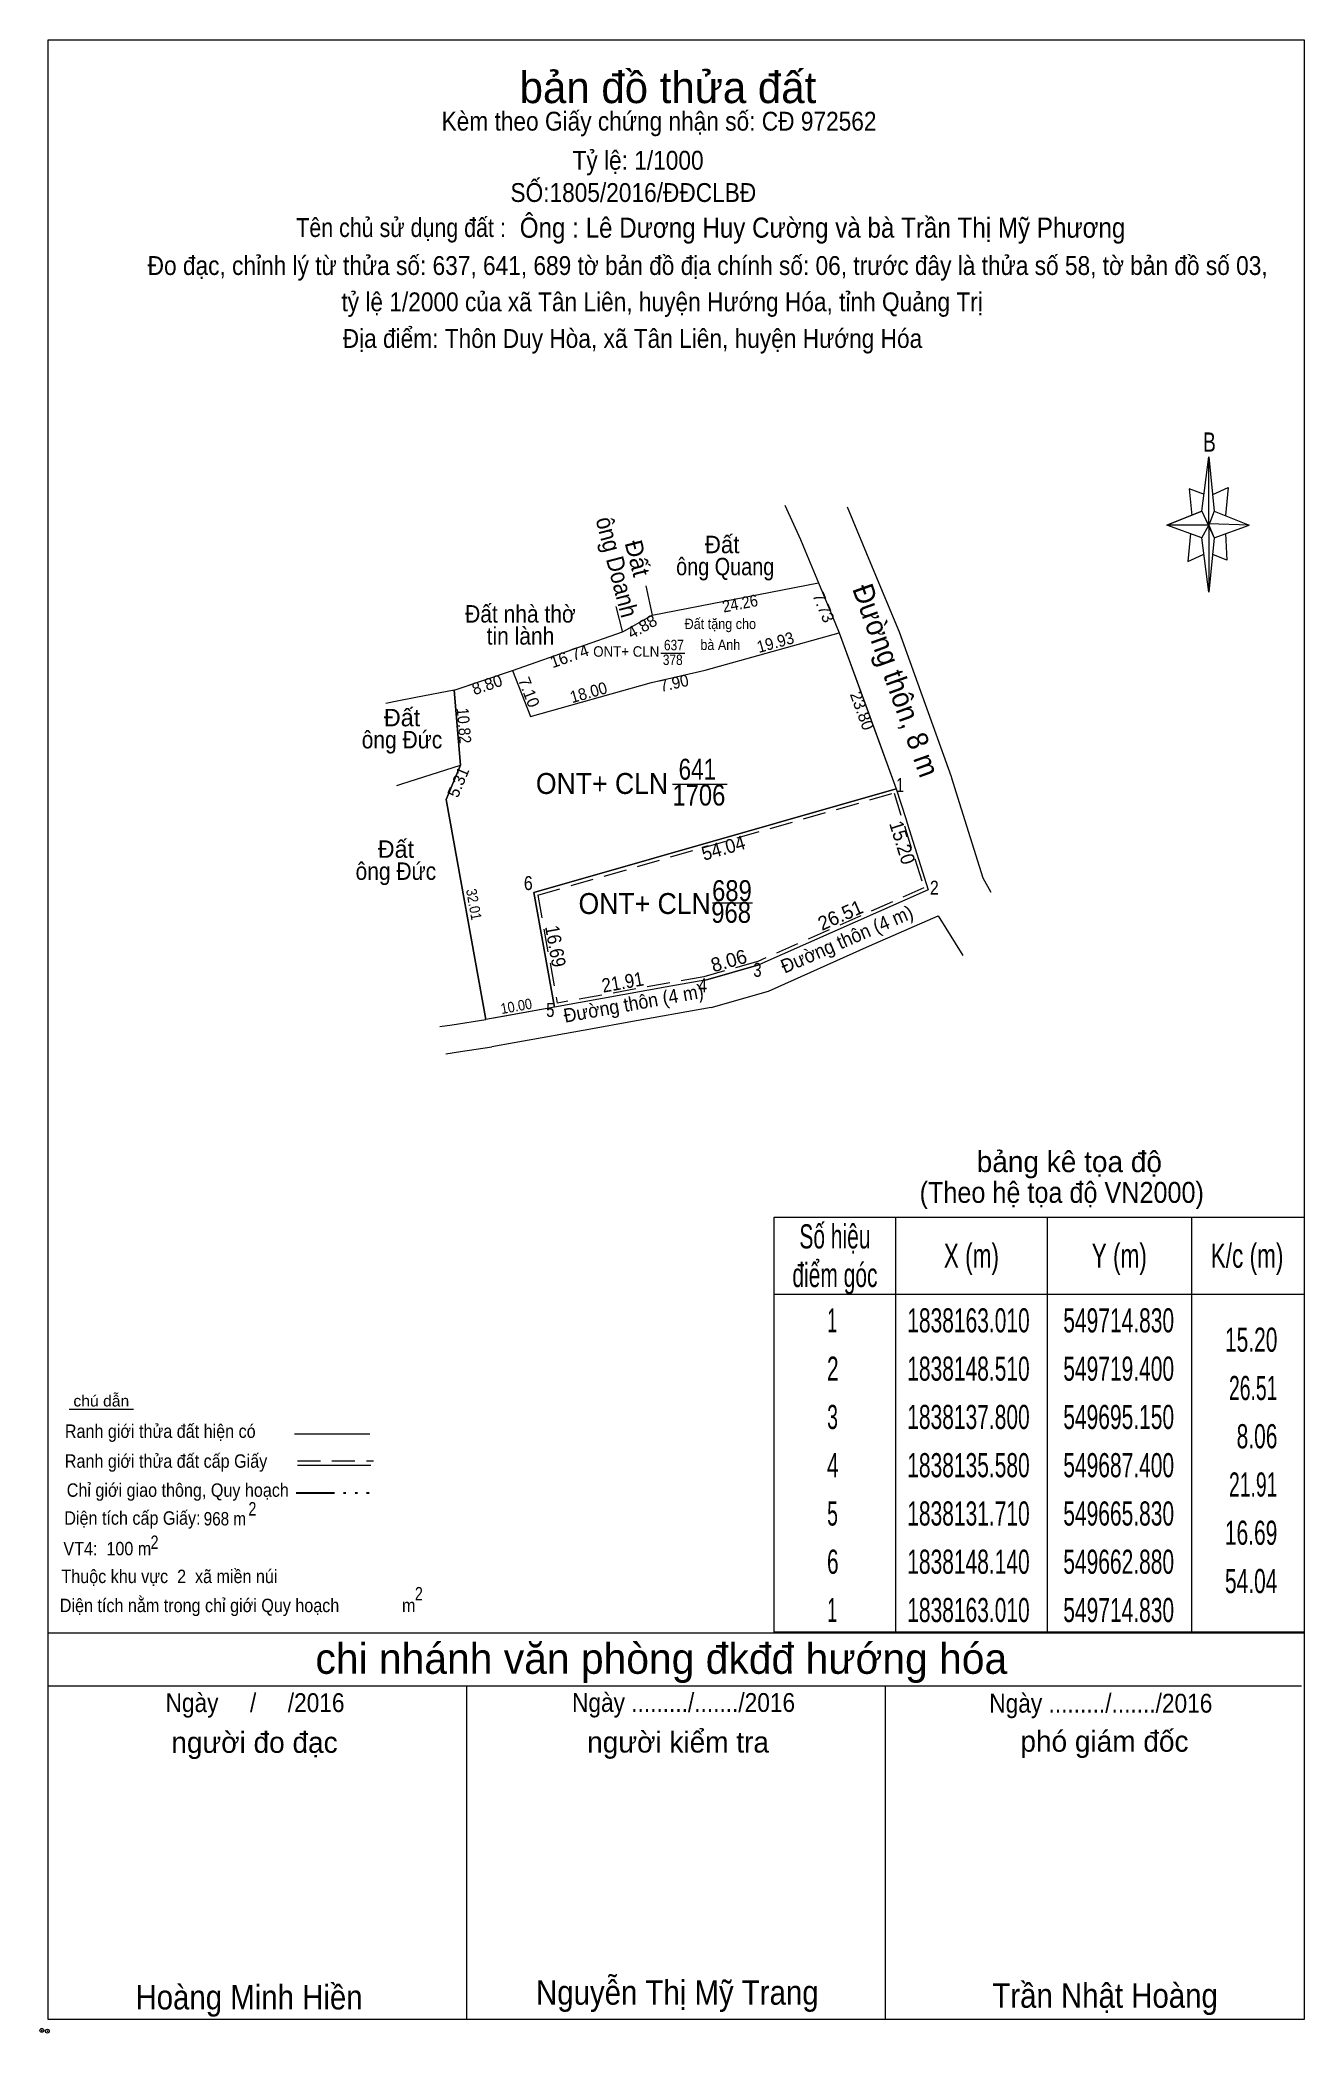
# Model space of a CAD drawing. Header units: metres. Extents: x 549592 to 549773, y 1837985 to 1838270.
import ezdxf
from ezdxf.enums import TextEntityAlignment as Align

# ---------------------------------------------------------------- set-up
doc = ezdxf.new("R2010")
doc.units = ezdxf.units.M
doc.header["$LTSCALE"] = 1.1
doc.header["$PDMODE"] = 32
doc.header["$PDSIZE"] = 0.55
doc.linetypes.add('DASH_DOUBLE_DOT', pattern=[9.2, 5, -1.2, 0.3, -1.2, 0.3, -1.2])
doc.linetypes.add('MEDIUM_DASHED', pattern=[4.5, 3, -1.5])
for name, color, linetype, lineweight in [('15', 7, 'Continuous', 13), ('28', 7, 'Continuous', 13), ('63', 7, 'Continuous', 13)]:
    doc.layers.add(name, color=color, linetype=linetype, lineweight=lineweight)

msp = doc.modelspace()

# ---------------------------------------------------------------- linework, layer by layer
at = {"layer": '15'}
for p, q in [((549698.85, 1838203.65), (549701.11, 1838198.72)), ((549678.94, 1838192.08), (549679.86, 1838187.89)), ((549679.86, 1838187.89), (549703.68, 1838192.5)), ((549675.59, 1838185.59), (549674.66, 1838189.12)), ((549675.86, 1838185.64), (549679.86, 1838187.89)), ((549675.86, 1838185.64), (549679.86, 1838187.89)), ((549675.86, 1838185.64), (549679.86, 1838187.89)), ((549705.29, 1838188.6), (549705.67, 1838187.69)), ((549705.67, 1838187.69), (549706.63, 1838185.35)), ((549659.81, 1838179.96), (549669.34, 1838183.3)), ((549675.61, 1838185.5), (549675.59, 1838185.59)), ((549675.61, 1838185.5), (549675.86, 1838185.64)), ((549675.61, 1838185.5), (549675.86, 1838185.64)), ((549675.61, 1838185.5), (549675.86, 1838185.64)), ((549706.63, 1838185.36), (549709.74, 1838176.88)), ((549681.06, 1838182.45), (549684.52, 1838182.45)), ((549643.31, 1838175.55), (549641.69, 1838175.24)), ((549643.31, 1838175.55), (549641.69, 1838175.24)), ((549645.97, 1838176.07), (549643.31, 1838175.55)), ((549651.47, 1838177.14), (549645.97, 1838176.07)), ((549651.47, 1838177.14), (549652.38, 1838166.36)), ((549643.98, 1838163.69), (549652.38, 1838166.36)), ((549682.77, 1838163.67), (549690.57, 1838163.67)), ((549722.73, 1838164.58), (549723.6, 1838161.82)), ((549722.73, 1838164.58), (549723.6, 1838161.82)), ((549722.73, 1838164.58), (549723.6, 1838161.82)), ((549662.88, 1838148.14), (549714.83, 1838163.01)), ((549714.83, 1838163.01), (549716.18, 1838158.74)), ((549723.6, 1838161.82), (549727.23, 1838150.25)), ((549723.6, 1838161.82), (549727.23, 1838150.25)), ((549723.6, 1838161.82), (549727.23, 1838150.25)), ((549716.18, 1838158.74), (549716.39, 1838158.07)), ((549716.18, 1838158.74), (549716.39, 1838158.07)), ((549716.39, 1838158.07), (549719.4, 1838148.51)), ((549727.23, 1838150.25), (549728.39, 1838148.19)), ((549727.23, 1838150.25), (549728.39, 1838148.19)), ((549727.23, 1838150.25), (549728.39, 1838148.19)), ((549662.88, 1838148.14), (549665.83, 1838131.71)), ((549694.21, 1838146.59), (549688.51, 1838146.59)), ((549720.85, 1838144.78), (549724.34, 1838139.1)), ((549720.85, 1838144.78), (549724.34, 1838139.1)), ((549720.85, 1838144.78), (549724.34, 1838139.1)), ((549687.8, 1838135.7), (549695.15, 1838137.8)), ((549687.4, 1838135.58), (549687.8, 1838135.7)), ((549658.99, 1838130.48), (549655.99, 1838129.94)), ((549665.83, 1838131.71), (549658.99, 1838130.48)), ((549688.31, 1838131.68), (549676.51, 1838129.56)), ((549688.31, 1838131.68), (549676.51, 1838129.56)), ((549660.06, 1838126.61), (549656.85, 1838126.03)), ((549671.31, 1838128.63), (549660.06, 1838126.61))]:
    msp.add_line(p, q, dxfattribs=at)
at = {"layer": '15', "linetype": 'MEDIUM_DASHED'}
for q in [(549714.5, 1838162.39), (549666.23, 1838132.29)]:
    msp.add_line((549663.45, 1838147.78), q, dxfattribs=at)
at = {"layer": '15'}
for points in [[(549707.8, 1838203.39), (549711.38, 1838194.76), (549715.22, 1838185.5)], [(549707.8, 1838203.39), (549711.38, 1838194.76), (549715.22, 1838185.5)], [(549707.8, 1838203.39), (549711.38, 1838194.76), (549715.22, 1838185.5)], [(549701.11, 1838198.72), (549701.79, 1838197.07), (549703.68, 1838192.5)], [(549701.11, 1838198.72), (549701.79, 1838197.07), (549703.68, 1838192.5)], [(549701.11, 1838198.72), (549701.79, 1838197.07), (549703.68, 1838192.5)], [(549703.68, 1838192.5), (549705.29, 1838188.6), (549705.67, 1838187.69)], [(549669.34, 1838183.3), (549675.61, 1838185.5), (549675.86, 1838185.64)], [(549679.73, 1838178.25), (549687.44, 1838179.97), (549706.63, 1838185.35)], [(549715.22, 1838185.5), (549722.67, 1838164.77), (549722.73, 1838164.58)], [(549715.22, 1838185.5), (549722.67, 1838164.77), (549722.73, 1838164.58)], [(549715.22, 1838185.5), (549722.67, 1838164.77), (549722.73, 1838164.58)], [(549651.47, 1838177.14), (549656.41, 1838178.81), (549659.81, 1838179.96)], [(549659.81, 1838179.96), (549662.41, 1838173.35), (549679.73, 1838178.25)], [(549651.47, 1838177.14), (549645.97, 1838176.07), (549643.31, 1838175.55)], [(549709.74, 1838176.88), (549712.13, 1838170.37), (549714.83, 1838163.01)], [(549652.37, 1838166.36), (549650.34, 1838161.45), (549655.99, 1838129.94)], [(549643.27, 1838163.47), (549643.97, 1838163.69), (549643.98, 1838163.69)], [(549682.53, 1838134.71), (549665.83, 1838131.71), (549662.88, 1838148.14), (549714.83, 1838163.01), (549716.18, 1838158.74)], [(549716.39, 1838158.07), (549719.4, 1838148.51), (549695.15, 1838137.8), (549687.8, 1838135.7)], [(549688.31, 1838131.68), (549696.53, 1838134.03), (549711, 1838140.52), (549720.85, 1838144.78)], [(549688.31, 1838131.68), (549696.53, 1838134.03), (549711, 1838140.52), (549720.85, 1838144.78)], [(549688.31, 1838131.68), (549696.53, 1838134.03), (549711, 1838140.52), (549720.85, 1838144.78)], [(549687.4, 1838135.58), (549682.53, 1838134.71), (549665.83, 1838131.71)], [(549687.8, 1838135.7), (549687.4, 1838135.58), (549682.53, 1838134.71)], [(549649.4, 1838128.93), (549651.17, 1838129.2), (549655.99, 1838129.94)], [(549688.31, 1838131.68), (549676.51, 1838129.56), (549671.31, 1838128.63)], [(549650.29, 1838125.02), (549652.37, 1838125.34), (549656.85, 1838126.03)]]:
    msp.add_lwpolyline(points, dxfattribs=at)
msp.add_lwpolyline([(549706.63, 1838185.35), (549714.83, 1838163.01), (549662.88, 1838148.14), (549665.83, 1838131.71), (549655.99, 1838129.94), (549650.34, 1838161.45), (549652.37, 1838166.36), (549651.47, 1838177.14), (549659.81, 1838179.96), (549662.41, 1838173.35), (549679.73, 1838178.25), (549687.44, 1838179.97)], close=True, dxfattribs=at)
at = {"layer": '15', "linetype": 'MEDIUM_DASHED'}
msp.add_lwpolyline([(549714.5, 1838162.39), (549718.79, 1838148.79), (549694.98, 1838138.27), (549687.26, 1838136.07), (549666.23, 1838132.29)], dxfattribs=at)
at = {"layer": '28'}
for p, q in [((549758.6, 1838202.77), (549759.6, 1838210.57)), ((549758.6, 1838198.97), (549753.6, 1838200.77)), ((549760.4, 1838202.77), (549765.4, 1838200.77)), ((549760.4, 1838198.97), (549759.6, 1838191.17)), ((549762, 1838199.57), (549762.2, 1838195.77)), ((549762.2, 1838195.77), (549760.2, 1838196.57)), ((549596.3, 1838074.11), (549605.5, 1838074.11)), ((549628.6, 1838070.57), (549639.36, 1838070.57)), ((549629, 1838066.09), (549639.52, 1838066.09)), ((549593.28, 1838042.09), (549773.28, 1838042.09)), ((549593.28, 1838034.49), (549772.88, 1838034.49)), ((549593.28, 1838034.49), (549772.88, 1838034.49)), ((549593.28, 1838034.49), (549772.88, 1838034.49)), ((549653.28, 1837986.69), (549653.28, 1838034.49)), ((549713.28, 1837986.69), (549713.28, 1838034.49))]:
    msp.add_line(p, q, dxfattribs=at)
at = {"layer": '28', "linetype": 'MEDIUM_DASHED'}
msp.add_line((549629, 1838066.73), (549639.88, 1838066.73), dxfattribs=at)
at = {"layer": '28', "linetype": 'DASH_DOUBLE_DOT', "lineweight": 25}
msp.add_line((549628.8, 1838062.15), (549639.28, 1838062.15), dxfattribs=at)
at = {"layer": '28'}
for points in [[(549593.28, 1838270.29), (549773.28, 1838270.29), (549773.28, 1837986.69), (549593.28, 1837986.69)], [(549759.6, 1838210.57), (549760.4, 1838202.77), (549759.6, 1838200.77)], [(549759.6, 1838200.77), (549753.6, 1838200.77), (549758.6, 1838202.77), (549760.4, 1838198.97), (549765.4, 1838200.77), (549759.6, 1838200.97)], [(549759.6, 1838200.77), (549759.6, 1838191.17), (549758.6, 1838198.97)]]:
    msp.add_lwpolyline(points, close=True, dxfattribs=at)
for points in [[(549760.2, 1838205.17), (549762.4, 1838206.17), (549762, 1838202.17)], [(549759, 1838205.17), (549756.8, 1838205.97), (549757.2, 1838202.17)], [(549759.6, 1838200.77), (549758.6, 1838202.77), (549753.6, 1838200.77)], [(549759.6, 1838200.77), (549760.4, 1838198.97), (549765.4, 1838200.77)], [(549757, 1838199.57), (549756.6, 1838195.57), (549758.8, 1838196.57)], [(549773.28, 1837986.69), (549593.28, 1837986.69), (549593.28, 1838034.49)]]:
    msp.add_lwpolyline(points, dxfattribs=at)
for p in [(549592.36, 1837985.13), (549593.16, 1837985.01)]:
    msp.add_point(p, dxfattribs=at)
at = {"layer": '63'}
for p, q in [((549714.73, 1838101.65), (549714.73, 1838042.17)), ((549736.45, 1838101.65), (549736.45, 1838042.17)), ((549757.14, 1838101.65), (549757.14, 1838042.17)), ((549697.34, 1838090.58), (549773.28, 1838090.58))]:
    msp.add_line(p, q, dxfattribs=at)
msp.add_lwpolyline([(549697.34, 1838101.65), (549773.28, 1838101.65), (549773.28, 1838042.17), (549697.34, 1838042.17)], close=True, dxfattribs=at)

# ---------------------------------------------------------------- texts
at = {"layer": '15'}
for s, height, rotation, width, p in [('ông Doanh', 2.5, 284.674, 0.9, (549673.581, 1838194.462)), ('Đường thôn, 8 m', 3, 289.768, 0.95, (549713.379, 1838178.027)), ('24.26', 1.7, 10.953, 0.9, (549692.598, 1838188.719)), ('19.93', 1.7, 15.661, 0.95, (549697.731, 1838183.168)), ('18.00', 1.7, 15.797, 0.95, (549670.949, 1838175.988)), ('7.90', 1.7, 12.576, 0.95, (549683.16, 1838177.317)), ('10.82', 1.7, 274.772, 0.9, (549652.031, 1838171.971)), ('15.20', 2, 287.493, 0.95, (549714.739, 1838154.996)), ('54.04', 2, 15.973, 0.95, (549690.315, 1838153.557)), ('32.01', 1.5, 280.166, 0.9, (549653.553, 1838146.307)), ('Đường thôn (4 m)', 2, 23.388, 0.95, (549708.138, 1838140.533)), ('16.69', 2, 280.179, 0.9, (549665.013, 1838140.277)), ('Đường thôn (4 m)', 2, 10.184, 0.95, (549677.343, 1838131.274)), ('21.91', 2, 10.172, 0.9, (549675.783, 1838134.315)), ('10.00', 1.5, 10.197, 0.9, (549660.497, 1838131.12))]:
    msp.add_text(s, height=height, rotation=rotation, dxfattribs=dict(at, width=width)).set_placement(p, align=Align.CENTER)
for s, height, rotation, p in [('Đất ', 2.5, 284.674, (549676.648, 1838195.262)), ('7.73', 1.7, 292.42, (549703.626, 1838188.669)), ('4.88', 1.7, 29.351, (549678.818, 1838185.488)), ('16.74', 1.7, 19.322, (549668.254, 1838181.206)), ('8.80', 1.7, 18.682, (549656.448, 1838177.106)), ('7.10', 1.7, 291.472, (549661.394, 1838176.526)), ('23.80', 1.7, 290.156, (549709.129, 1838173.888)), ('5.31', 1.7, 67.538, (549652.829, 1838163.625)), ('26.51', 2, 23.829, (549707.221, 1838143.978)), ('8.06', 2, 15.984, (549691.105, 1838137.417))]:
    msp.add_text(s, height=height, rotation=rotation, dxfattribs=at).set_placement(p, align=Align.CENTER)
for s, height, width, p in [('Đất ', 2.5, 0.95, (549690.31, 1838196.75)), ('ông Quang', 2.5, 0.85, (549690.305, 1838193.59)), ('Đất nhà thờ', 2.5, 0.9, (549660.96, 1838186.81)), ('tin lành', 2.5, 0.9, (549660.965, 1838183.65)), ('Đất tặng cho', 1.5, 0.9, (549689.61, 1838185.88)), ('ONT+ CLN', 1.5, 0.95, (549676.13, 1838181.92)), ('637', 1.5, 0.85, (549682.95, 1838182.84)), ('bà Anh', 1.5, 0.9, (549689.61, 1838182.88)), ('378', 1.5, 0.85, (549682.79, 1838180.73)), ('ông Đức', 2.5, 0.9, (549643.985, 1838168.79)), ('641', 3, 0.8, (549686.31, 1838164.3)), ('1706', 3, 0.85, (549686.535, 1838160.6)), ('ông Đức', 2.5, 0.9, (549643.105, 1838149.95)), ('689', 3, 0.85, (549691.275, 1838146.91)), ('968', 3, 0.85, (549691.155, 1838143.8))]:
    msp.add_text(s, height=height, dxfattribs=dict(at, width=width)).set_placement(p, align=Align.CENTER)
for p in [(549643.995, 1838171.95), (549643.115, 1838153.11)]:
    msp.add_text('Đất', height=2.5, dxfattribs=at).set_placement(p, align=Align.CENTER)
for s, height, width, p in [('ONT+ CLN', 3, 0.95, (549682.13, 1838162.26)), (' 1', 2, 0.75, (549715.93, 1838162.53)), (' 6', 2, 0.85, (549662.72, 1838148.49)), (' 2', 2, 0.85, (549720.91, 1838147.83)), ('ONT+ CLN', 3, 0.95, (549688.24, 1838145.06)), (' 3', 2, 0.8, (549695.52, 1838136.06)), (' 4', 2, 0.85, (549687.7, 1838133.84)), (' 5', 2, 0.8, (549665.84, 1838130.32))]:
    msp.add_text(s, height=height, dxfattribs=dict(at, width=width)).set_placement(p, align=Align.RIGHT)
at = {"layer": '28'}
for s, height, p in [('bản đồ thửa đất', 4.5, (549682.1, 1838261.23)), ('bảng kê tọa độ', 3, (549739.63, 1838108.08)), ('chi nhánh văn phòng đkđđ hướng hóa', 4.374, (549681.15, 1838036.21)), ('người đo đạc', 3, (549622.845, 1838024.89)), ('người kiểm tra', 3, (549683.555, 1838024.93)), ('phó giám đốc', 3, (549744.66, 1838025.05))]:
    msp.add_text(s, height=height, dxfattribs=at).set_placement(p, align=Align.CENTER)
for s, height, width, p in [('Kèm theo Giấy chứng nhận số: CĐ 972562', 2.7, 0.9, (549680.825, 1838257.29)), ('Tỷ lệ: 1/1000', 2.7, 0.9, (549677.82, 1838251.69)), ('SỐ:1805/2016/ĐĐCLBĐ', 2.7, 0.9, (549677.14, 1838247.07)), ('Tên chủ sử dụng đất :', 2.7, 0.85, (549643.85, 1838242.05)), ('Đo đạc, chỉnh lý từ thửa số: 637, 641, 689 tờ bản đồ địa chính số: 06, trước đây là thửa số 58, tờ bản đồ số 03,', 2.7, 0.9, (549687.79, 1838236.61)), (' tỷ lệ 1/2000 của xã Tân Liên, huyện Hướng Hóa, tỉnh Quảng Trị', 2.7, 0.9, (549680.815, 1838231.41)), ('Địa điểm: Thôn Duy Hòa, xã Tân Liên, huyện Hướng Hóa', 2.7, 0.9, (549677.015, 1838226.16)), ('B', 2.755, 0.75, (549759.7, 1838211.29)), ('(Theo hệ tọa độ VN2000)', 3, 0.9, (549738.54, 1838103.68)), ('chú dẫn', 1.6, 1.05, (549600.895, 1838074.51)), ('Ranh giới thửa đất hiện có ', 1.92, 0.9, (549609.66, 1838070.01)), ('Ranh giới thửa đất cấp Giấy', 1.92, 0.9, (549610.17, 1838065.73)), ('Chỉ giới giao thông, Quy hoạch', 1.92, 0.9, (549611.855, 1838061.57)), ('2', 1.92, 0.8, (549622.545, 1838058.89)), ('2', 1.92, 0.8, (549622.545, 1838058.89)), ('Diện tích cấp Giấy: ', 1.92, 0.9, (549605.675, 1838057.57)), ('968 m ', 1.92, 0.85, (549618.905, 1838057.47)), (' VT4:  100 m ', 1.92, 0.9, (549601.755, 1838053.19)), ('2', 1.92, 0.8, (549608.525, 1838054.1)), ('Thuộc khu vực  2  xã miền núi', 1.92, 0.9, (549610.66, 1838049.21)), ('Diện tích nằm trong chỉ giới Quy hoạch              m', 1.92, 0.9, (549620.43, 1838045.05)), ('2', 1.92, 0.8, (549646.405, 1838046.73)), ('Ngày     /     /2016', 2.7, 0.9, (549622.925, 1838030.73)), ('Ngày ........./......./2016', 2.7, 0.9, (549684.34, 1838030.75)), ('Ngày ........./......./2016', 2.7, 0.9, (549744.14, 1838030.65)), ('Hoàng Minh Hiền', 3.5, 0.9, (549622.065, 1837988.13)), ('Nguyễn Thị Mỹ Trang', 3.5, 0.9, (549683.445, 1837988.81)), ('Trần Nhật Hoàng', 3.5, 0.9, (549744.755, 1837988.37))]:
    msp.add_text(s, height=height, dxfattribs=dict(at, width=width)).set_placement(p, align=Align.CENTER)
at = {"layer": '28', "width": 0.9}
msp.add_text('Ông : Lê Dương Huy Cường và bà Trần Thị Mỹ Phương', height=2.88, dxfattribs=at).set_placement((549660.86, 1838241.95))
at = {"layer": '63'}
for s, width, p in [('Số hiệu', 0.65, (549706.035, 1838097.15)), ('X (m)', 0.7, (549725.59, 1838094.39)), ('Y (m)', 0.7, (549746.785, 1838094.39)), ('K/c (m)', 0.7, (549765.1, 1838094.39)), ('điểm góc', 0.65, (549706.035, 1838091.62)), (' 1', 0.55, (549705.3, 1838085.12)), ('1838163.010', 0.65, (549725.17, 1838085.12)), ('549714.830', 0.65, (549746.7, 1838085.12)), (' 2', 0.65, (549705.31, 1838078.2)), ('1838148.510', 0.65, (549725.17, 1838078.2)), ('549719.400', 0.65, (549746.7, 1838078.2)), (' 3', 0.6, (549705.305, 1838071.28)), ('1838137.800', 0.65, (549725.17, 1838071.28)), ('549695.150', 0.65, (549746.7, 1838071.28)), (' 4', 0.65, (549705.305, 1838064.37)), ('1838135.580', 0.65, (549725.17, 1838064.37)), ('549687.400', 0.65, (549746.7, 1838064.37)), (' 5', 0.6, (549705.305, 1838057.45)), ('1838131.710', 0.65, (549725.17, 1838057.45)), ('549665.830', 0.65, (549746.7, 1838057.45)), (' 6', 0.65, (549705.31, 1838050.54)), ('1838148.140', 0.65, (549725.17, 1838050.54)), ('549662.880', 0.65, (549746.7, 1838050.54)), (' 1', 0.55, (549705.3, 1838043.62)), ('1838163.010', 0.65, (549725.17, 1838043.62)), ('549714.830', 0.65, (549746.7, 1838043.62))]:
    msp.add_text(s, height=3.458, dxfattribs=dict(at, width=width)).set_placement(p, align=Align.CENTER)
for s, width, p in [('15.20', 0.65, (549769.45, 1838082.35)), ('26.51', 0.6, (549769.45, 1838075.43)), ('8.06', 0.65, (549769.45, 1838068.52)), ('21.91', 0.6, (549769.45, 1838061.6)), ('16.69', 0.65, (549769.44, 1838054.69)), ('54.04', 0.65, (549769.45, 1838047.77))]:
    msp.add_text(s, height=3.458, dxfattribs=dict(at, width=width)).set_placement(p, align=Align.RIGHT)

doc.saveas('drawing.dxf')
